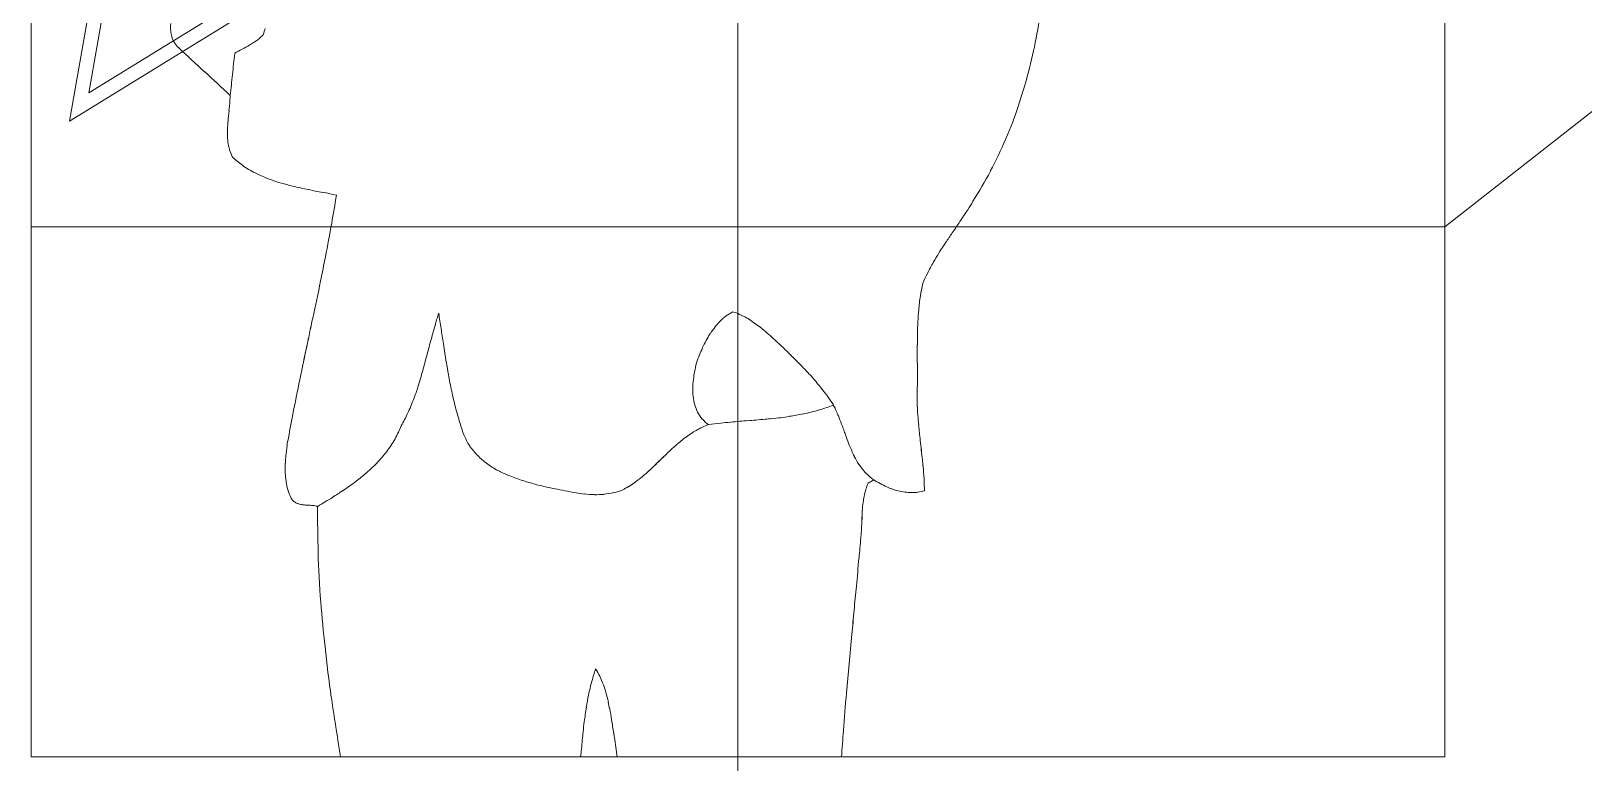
# Model space of a CAD drawing. Header units: millimetres. Extents: x 160 to 2377, y 550 to 2070.
# Drawn here: x 170 to 1268, y 550 to 1074 of the extents above; entities that cross this region are included whole.
import ezdxf

# ---------------------------------------------------------------- set-up
doc = ezdxf.new("R2010")
doc.units = ezdxf.units.MM
doc.layers.get('0').update_dxf_attribs({"color": 6, "lineweight": 0, "true_color": 0xff00ff})
for name, color, linetype, lineweight, true_color in [('1', 1, 'Continuous', 0, 0xff0000), ('4', 3, 'Continuous', 0, 0x00ff00), ('giallo', 2, 'Continuous', 13, 0xffff00)]:
    doc.layers.add(name, color=color, linetype=linetype, lineweight=lineweight, true_color=true_color)

msp = doc.modelspace()

# ---------------------------------------------------------------- linework, layer by layer
at = {"lineweight": 0}
for p, q in [((611.3, 766.4), (618.2, 773)), ((766.1, 756), (762.1, 753.6))]:
    msp.add_line(p, q, dxfattribs=at)
for centre, radius, start, end in [((500.9, 1140.5), 386.8, 349.2777, 353.0388), ((301.8, 1076), 33.1, 174.8509, 184.0769), ((288.3, 1075.1), 19.5, 184.0769, 196.0983), ((285.5, 1074.3), 16.6, 196.0983, 212.2532), ((287.8, 1127.2), 73.3, 300.1135, 302.7653), ((303.6, 1102.7), 44.2, 302.7653, 306.1789), ((307.6, 1097.2), 37.4, 306.1789, 311.0947), ((313.2, 1090.8), 28.8, 311.0947, 316.6955), ((138.7, 1134.3), 205.5, 342.0681, 343.3961), ((525.9, 1135.8), 361.4, 345.3866, 349.2777), ((285.8, 1074.4), 17, 212.2532, 228.24), ((1533.7, 2403.4), 1840, 226.8146, 227.5878), ((-1106.5, 1199.7), 1427.6, 353.6948, 354.2981), ((365.5, 973.2), 99.1, 117.7556, 121.2403), ((251.1, 1190.5), 146.5, 297.7556, 300.1135), ((-718.6, -62.1), 1499.4, 46.639, 47.5878), ((538.5, 1132.5), 348.3, 341.2047, 345.3866), ((2645.1, 785.2), 2346.8, 173.6948, 174.0618), ((7.2, 1049.2), 304.5, 353.9545, 355.3102), ((229.1, 1031), 81.8, 355.3102, 357.9255), ((771.9, 968.2), 464.4, 173.9545, 174.8838), ((561.8, 1124.6), 323.8, 336.867, 341.2047), ((387.8, 1002), 78.9, 176.9367, 181.4255), ((404.1, 1001.1), 95.2, 174.8838, 176.9367), ((355.7, 1001.2), 46.8, 181.4255, 187.257), ((348.1, 1000.2), 39.1, 187.257, 195.739), ((340.3, 998), 31, 195.739, 205.2649), ((572.1, 1120.1), 312.5, 332.2189, 336.867), ((355.4, 1029), 61.8, 225.6731, 234.5186), ((362.2, 1038.5), 73.5, 234.5186, 242.6281), ((367.4, 1048.5), 84.7, 242.6281, 248.7049), ((382.4, 1086.9), 126, 248.7049, 253.6875), ((588.7, 1111.4), 293.8, 327.4251, 332.2189), ((391.2, 1117), 157.3, 253.6875, 256.6335), ((432.9, 1292.5), 337.7, 256.6335, 258.644), ((535.5, 1803.6), 859, 258.6444, 259.3093), ((291, 508.1), 459.4, 78.066, 79.3095), ((-568.3, 1106.2), 965.8, 349.951, 351.1442), ((497.9, 1160), 396.6, 326.1095, 327.5577), ((666.6, 1052.7), 196.7, 327.5577, 329.6141), ((-1000.5, 1182.8), 1404.7, 348.9617, 349.951), ((83.4, 1438.4), 895.9, 325.5632, 326.1095), ((1123.4, 720), 368.1, 146.2081, 147.7563), ((1448.2, 502.6), 758.9, 145.5632, 146.2081), ((-1311.6, 1243.5), 1721.7, 348.381, 348.9617), ((972.5, 815.2), 189.6, 147.7563, 149.9133), ((905.6, 851), 113.7, 153.2864, 157.2467), ((944, 831.7), 156.7, 149.9133, 153.2864), ((-3634.9, 1721.2), 4093.6, 348.0044, 348.381), ((930.5, 866.6), 132.8, 167.6846, 171.4883), ((970.7, 860.6), 173.5, 171.4883, 174.8163), ((-9846.6, 3041.1), 10443.9, 347.94352, 348.00437), ((-9851.8, 3042.2), 10449.2, 347.94352, 348.00434), ((665.8, 804.6), 218.7, 161.492, 163.7008), ((-899.1, 663.4), 1373.7, 8.3582, 8.8172), ((690.1, 835.5), 46.3, 135.1006, 141.676), ((686.7, 838.9), 41.5, 126.9501, 135.1006), ((683.3, 843.4), 35.8, 118.1773, 126.9501), ((652.1, 830.5), 46.7, 66.0216, 72.2441), ((648.3, 821.8), 56.2, 60.3482, 66.0216), ((644.5, 815.3), 63.8, 55.9726, 60.3482), ((630.1, 793.9), 89.5, 52.28, 55.9726), ((1124.1, 851.8), 327.2, 177.1589, 179.008), ((1001, 857.9), 203.9, 174.8163, 177.1589), ((15486.8, -2369.8), 15460.8, 167.94352, 167.98462), ((15497, -2372), 15471.3, 167.94352, 167.9846), ((926.2, 728.5), 489.9, 163.7008, 165.1765), ((3518.3, 1312.5), 3091.1, 188.3582, 188.5622), ((708.9, 821.8), 69.6, 147.4417, 151.7655), ((701.1, 826.8), 60.2, 141.676, 147.4417), ((618.3, 778.7), 108.8, 49.9113, 52.28), ((557.8, 706.8), 202.8, 48.1761, 49.9113), ((441.9, 577.2), 376.7, 47.3669, 48.1761), ((1182.4, 850.8), 385.4, 179.008, 179.8864), ((6596.1, -477.5), 6371, 167.9846, 168.10212), ((6594.5, -477.2), 6369.4, 167.98462, 168.10217), ((1972.3, 451.6), 1572.1, 165.1764, 165.5599), ((1527.5, 1012.7), 1077.8, 188.5622, 189.2593), ((746.1, 803.1), 111.2, 155.4717, 158.108), ((731, 809.9), 94.7, 151.7655, 155.4717), ((1162, 1359.5), 686.7, 227.3669, 227.8108), ((-1117.4, -1008), 2600.2, 45.4143, 45.6292), ((2657.7, 847.8), 1860.8, 179.8863, 180.2861), ((3394.4, 197), 3099, 168.1021, 168.2706), ((-95.9, 984.1), 563.5, 344.4897, 345.5599), ((953.5, 919.1), 496.2, 189.2593, 190.2867), ((743.3, 813.6), 105.6, 166.2438, 169.6865), ((797.3, 782.5), 166.4, 158.108, 160.263), ((376.2, 507.4), 472.4, 44.91, 45.4143), ((419.2, 550.2), 411.8, 43.8274, 44.91), ((531.9, 658.4), 255.6, 42.453, 43.8274), ((-462.5, 832.3), 1259.5, 359.726, 0.2861), ((2559.8, 370.3), 2246.6, 168.2707, 168.9139), ((141, 918.4), 317.7, 342.316, 344.4897), ((864.4, 903), 405.7, 190.2867, 191.9815), ((704.8, 819.7), 66.7, 173.6757, 179.2085), ((716.8, 818.4), 78.7, 169.6865, 173.6757), ((560.3, 684.4), 217.1, 40.4875, 42.453), ((600.9, 719.1), 163.6, 38.2236, 40.4875), ((437.2, 827.9), 359.8, 358.678, 359.726), ((301.5, 865.7), 148.7, 335.0736, 339.4052), ((275, 875.7), 177.1, 339.4042, 342.316), ((743.7, 877.3), 282.3, 191.9815, 194.0132), ((684.8, 820), 46.7, 179.2085, 185.8229), ((676.6, 819.2), 38.4, 185.8229, 195.4002), ((614.6, 729.8), 146.3, 35.3697, 38.2236), ((635.2, 744.5), 121, 32.2317, 35.3697), ((943.7, 815.1), 146.9, 178.2117, 181.3718), ((1625.3, 553.4), 1294.3, 168.9139, 169.7612), ((333.8, 850.7), 113.1, 330.1066, 335.0736), ((709.2, 868.7), 246.7, 194.0132, 196.7138), ((665.8, 816.2), 27.2, 195.4002, 206.7822), ((663, 814.8), 24.1, 206.7822, 220.9076), ((683.1, 962.7), 163.4, 278.2588, 281.6419), ((688.3, 937.2), 137.4, 281.6419, 286.6287), ((697.5, 906.5), 105.4, 286.6287, 292.3231), ((677.8, 776.9), 67.8, 25.3028, 28.2562), ((652.9, 765.1), 95.3, 22.8116, 25.3028), ((634.2, 757.3), 115.6, 21.2026, 22.8116), ((1012.3, 816.7), 215.5, 181.3718, 183.9809), ((365, 820.3), 71.7, 330.6431, 338.7944), ((661.2, 854.3), 196.6, 196.7138, 199.7389), ((672.5, 734.8), 64.7, 119.6104, 123.6095), ((670, 739.2), 59.6, 114.8823, 119.6104), ((662.7, 814.5), 23.6, 220.9076, 235.1787), ((667.4, 744.8), 53.5, 109.8895, 114.8823), ((681.2, 580.7), 216.7, 96.1757, 98.5029), ((713.9, 278.9), 520.3, 94.6738, 96.1757), ((779.1, -518.6), 1320.5, 94.4306, 94.674), ((519.2, 2835.4), 2043.6, 274.4305, 274.5878), ((519, 2837.5), 2045.7, 274.4306, 274.5877), ((616.4, 1623.8), 828.1, 274.5877, 275.0459), ((654.2, 1196.3), 398.9, 275.0463, 275.7067), ((665.3, 1085.1), 287.2, 275.7067, 278.2588), ((544.8, 722.6), 211.5, 20.013, 21.2026), ((389.1, 665.9), 377.3, 19.433, 20.013), ((1737.7, 1141.7), 1052.8, 199.4332, 199.641), ((1733.7, 1140.3), 1048.6, 199.433, 199.6416), ((1061.2, 820.1), 264.5, 183.9809, 185.4587), ((1493.5, 861.4), 698.8, 185.4584, 186.3677), ((998.8, 698.2), 652.9, 172.4955, 173.0981), ((358, 824.2), 79.7, 322.9127, 330.6431), ((516.6, 804.5), 43.7, 202.2426, 213.7319), ((519.1, 806.1), 46.7, 213.7319, 224.8448), ((716.7, 678), 136.7, 129.8338, 132.0308), ((689, 711.2), 93.5, 127.1769, 129.8338), ((681.7, 721), 81.3, 123.6095, 127.1769), ((1053.7, 897.6), 326.6, 199.6416, 200.4466), ((882.8, 833.8), 144.2, 200.4466, 201.6583), ((842, 817.7), 100.3, 201.6583, 206.691), ((-2744.3, 388.5), 3565.3, 6.1434, 6.3677), ((-2740.8, 388.9), 3561.8, 6.1433, 6.3678), ((475.4, 761.1), 125.7, 174.3609, 176.9473), ((498.3, 758.8), 148.7, 173.0981, 174.3609), ((351.5, 829.2), 87.9, 316.544, 322.9127), ((522.9, 809.9), 52.1, 224.8448, 233.91), ((-355275.2, 366881.9), 510583.8, 314.188309, 314.189381), ((885.8, 497.8), 383.9, 133.3287, 134.1887), ((738, 654.4), 168.6, 132.0308, 133.3287), ((800.5, 796.8), 53.9, 206.691, 213.5602), ((515.3, 739.3), 286.9, 5.3525, 6.1433), ((427.7, 763.6), 78, 176.9473, 180.232), ((415, 763.6), 65.2, 180.232, 185.0327), ((318.5, 863.1), 135.3, 306.9863, 310.9801), ((331.7, 847.9), 115.2, 310.9801, 316.544), ((533.8, 824.9), 70.7, 233.91, 241.6915), ((540.4, 837), 84.4, 241.6915, 247.1693), ((555.6, 873.3), 123.7, 247.1693, 251.6927), ((531, 845), 112.3, 308.0926, 310.7314), ((516.2, 862.2), 135, 310.7314, 312.4674), ((443.2, 942), 243.2, 312.4674, 313.761), ((793.3, 792), 45.2, 213.5602, 223.646), ((788.3, 787.2), 38.3, 223.646, 234.6072), ((501.7, 738.1), 300.6, 3.4273, 5.3525), ((397.7, 762), 47.8, 185.0327, 190.6381), ((392.4, 761), 42.5, 190.6381, 197.7552), ((386.5, 759.1), 36.2, 197.7552, 205.4627), ((252, 955.9), 249.5, 301.7958, 303.7196), ((278.3, 916.5), 202.2, 303.7196, 306.9863), ((564, 898.6), 150.4, 251.6927, 254.6284), ((593, 1004.1), 259.8, 254.6284, 256.8621), ((457.2, 366.1), 392.5, 77.7059, 78.7191), ((638.5, 1198.3), 459.1, 257.7059, 258.5721), ((589.5, 956.1), 212, 258.5721, 260.7761), ((572.2, 788.2), 42.5, 283.6671, 292.6523), ((561.5, 802.8), 60.2, 296.6918, 301.0396), ((555.1, 813.4), 72.6, 301.0396, 304.9997), ((549.9, 820.9), 81.7, 304.9997, 308.0926), ((807.9, 734.9), 49.5, 163.0017, 169.0859), ((796.5, 738.4), 37.6, 156.0186, 163.0017), ((807.9, 823.3), 79.2, 238.1134, 245.7746), ((795.5, 795.6), 48.9, 245.7746, 255.5268), ((793.9, 789.2), 42.3, 255.5268, 262.2014), ((793, 782.8), 35.8, 262.2014, 269.4587), ((793, 780.9), 33.9, 269.4587, 277.5152), ((793.1, 779.9), 32.9, 277.5152, 285.6929), ((622.2, 745.3), 179.8, 0.9384, 3.4273), ((361.4, 747.2), 8.48, 205.2458, 223.1816), ((361.1, 746.9), 8.03, 223.1816, 241.6166), ((362, 748.5), 9.84, 241.6166, 254.14), ((364.8, 758.6), 20.4, 254.14, 262.8385), ((366.1, 768.5), 30.3, 262.8385, 264.8868), ((368.8, 799), 61, 264.8868, 266.3313), ((372.9, 862.5), 124.6, 266.3331, 266.9358), ((357.8, 580.8), 157.5, 86.4589, 86.9358), ((364.7, 692.1), 46, 82.2774, 86.4601), ((368.9, 723.3), 14.5, 74.822, 82.2774), ((87.3, 1221.6), 562.2, 300.5142, 301.7958), ((1092.8, 729.6), 720.1, 179.3862, 181.9676), ((572.3, 849.9), 104.5, 260.7761, 263.9155), ((570.1, 829.6), 84, 263.9155, 269.0995), ((569.7, 802.8), 57.3, 269.0995, 275.3804), ((570.4, 795.5), 49.9, 275.3804, 283.6671), ((863, 727.5), 105.2, 173.1543, 176.2123), ((817.6, 733), 59.4, 169.0859, 173.1543), ((3029.2, 627.8), 2273.6, 177.3478, 177.5571), ((3036, 627.5), 2280.5, 177.3482, 177.5569), ((834.9, 729.4), 77, 176.2123, 177.3482), ((-3239.5, 1066.3), 4011.9, 354.7701, 354.974), ((676.3, 724.5), 81.2, 353.2028, 355.8782), ((551.6, 733.5), 206.2, 355.8782, 357.5569), ((1230.7, 734.3), 858.2, 181.9676, 184.3323), ((-7029.5, 1413.2), 7817.7, 354.62407, 354.77012), ((-15652.5, 2224.7), 16478.8, 354.56456, 354.62406), ((1322.2, 741.3), 949.9, 184.3323, 186.252), ((18250.8, -1001.3), 17577.6, 174.56456, 174.62034), ((18255.4, -1001.7), 17582.2, 174.56456, 174.62033), ((1588.9, 770.5), 1218.2, 186.252, 187.9471), ((6731.7, 83.5), 6007.6, 174.62033, 175.01976), ((698.7, 578.3), 136.6, 161.226, 165.0078), ((524.6, 593.8), 53, 25.931, 32.4111), ((513.6, 588.5), 65.2, 20.0908, 25.931), ((734.4, 568.7), 173.6, 165.0078, 168.363), ((504.1, 585), 75.4, 15.7871, 20.0908), ((466.5, 574.4), 114.5, 12.2938, 15.7871), ((3152, 395.4), 2414.3, 175.0198, 175.6498), ((1774.7, 796.4), 1405.7, 187.9471, 189.196), ((862, 546.9), 303, 170.8189, 172.8184), ((761.1, 563.2), 200.9, 168.363, 170.8189), ((439.3, 568.4), 142.3, 10.3762, 12.2938), ((195.8, 523.8), 389.9, 9.2179, 10.3762), ((931.8, 538.1), 373.4, 172.8184, 173.915), ((2149, 840.8), 1588.9, 189.2179, 189.5657), ((2150.1, 841), 1590, 189.218, 189.5657), ((2434.9, 903.3), 2074.6, 189.196, 189.5248), ((1614.2, 465.4), 1059.6, 173.915, 174.566), ((733.3, 602.2), 153.3, 189.5657, 190.6858), ((-1036.5, 323.3), 1638.4, 8.3051, 8.794), ((2704.8, 429.4), 1965.8, 175.6498, 176.1921), ((-2844.3, 889.5), 3419, 354.4699, 354.566), ((-2843.3, 889.4), 3418, 354.47, 354.566)]:
    msp.add_arc(centre, radius, start, end, dxfattribs=at)
at = {"layer": '1'}
for p, q in [((170, 2060), (170, 560)), ((670, 2060), (670, 560)), ((1170, 2060), (1170, 560)), ((170, 560), (1170, 560)), ((670, 550), (670, 560))]:
    msp.add_line(p, q, dxfattribs=at)
at = {"layer": '4'}
msp.add_line((2377, 1883), (1170, 935), dxfattribs=at)
at = {"layer": 'giallo'}
for p, q in [((382.9, 2060), (197.1, 1009.8)), ((393.1, 2060), (210.9, 1030)), ((1170, 1620.8), (210.9, 1030)), ((1170, 1609.1), (197.1, 1009.8)), ((170, 935), (1170, 935))]:
    msp.add_line(p, q, dxfattribs=at)

doc.saveas('drawing.dxf')
